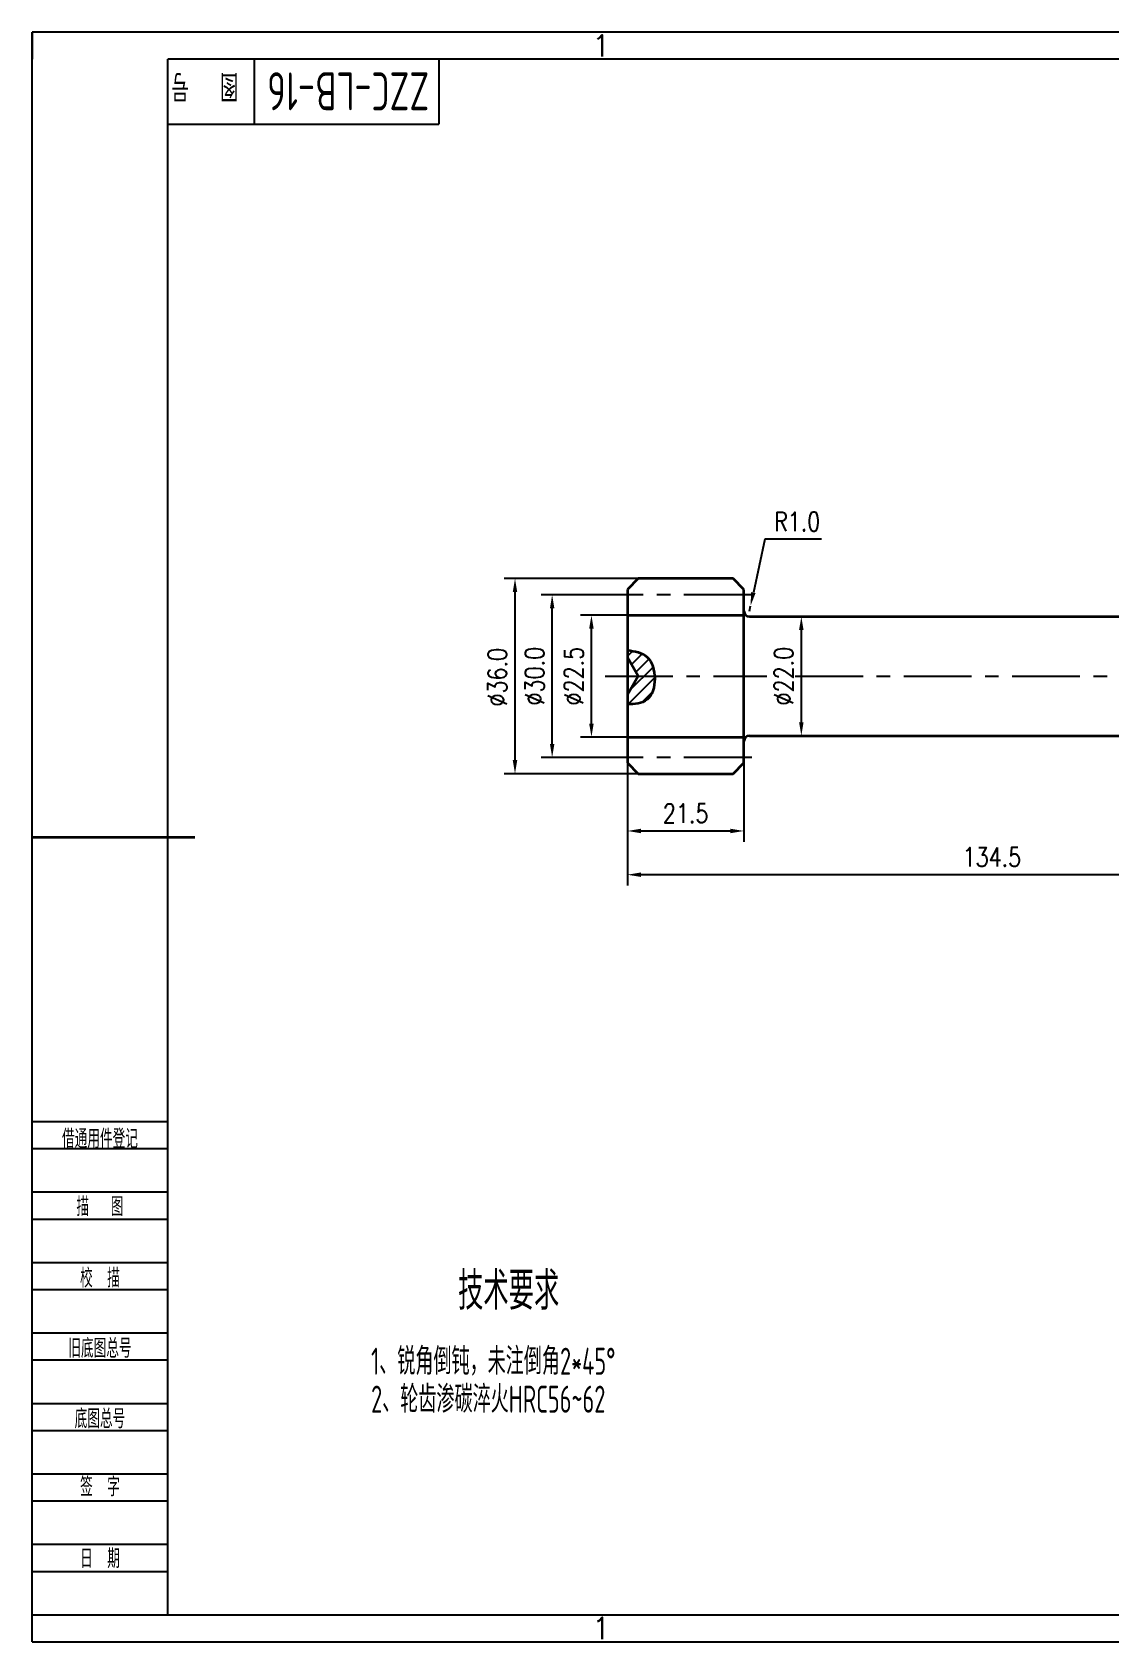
# Model space of a CAD drawing. Header units: millimetres. Extents: x -25 to 395, y -5 to 292.
# Drawn here: x -25 to 174, y -5 to 292 of the extents above; entities that cross this region are included whole.
import ezdxf
from ezdxf.enums import TextEntityAlignment as Align

# ---------------------------------------------------------------- set-up
doc = ezdxf.new("R2010")
doc.units = ezdxf.units.MM
doc.header["$LTSCALE"] = 10
doc.linetypes.add('CENTER', pattern=[2, 1.25, -0.25, 0.25, -0.25])
doc.layers.add('1轮廓实线层', color=7, linetype='Continuous', lineweight=35)
for name, color, linetype in [('2细线层', 4, 'Continuous'), ('3中心线层', 1, 'CENTER'), ('5剖面线层', 2, 'Continuous'), ('6文字层', 3, 'Continuous'), ('7标注层', 4, 'Continuous'), ('图框层', 7, 'Continuous')]:
    doc.layers.add(name, color=color, linetype=linetype)
doc.styles.add('PC_TEXTSTYLE', font='isocp.shx', dxfattribs={"width": 0.8, "bigfont": 'hzfs.shx'})
doc.styles.add('TH_GBDIM', font='romans.shx', dxfattribs={"width": 0.8, "bigfont": 'gbcbig.shx'})
doc.dimstyles.new('TH_GBDIM', dxfattribs={"dimtxt": 3.5, "dimasz": 2.5, "dimexe": 2, "dimexo": 0, "dimgap": 1.5, "dimtad": 1, "dimdec": 1, "dimzin": 0, "dimdsep": 46, "dimtxsty": 'TH_GBDIM', "dimcen": 2.5, "dimclrd": 130, "dimclre": 130, "dimclrt": 3, "dimadec": 0, "dimazin": 0, "dimtfac": 0.714286, "dimtdec": 1, "dimtmove": 0, "dimatfit": 3, "dimfxl": 1, "dimtzin": 0, "dimlwd": -1, "dimlwe": -1, "dimarcsym": 0})

# ---------------------------------------------------------------- blocks, each defined once
blk = doc.blocks.new('*D8')
at = {"layer": '7标注层', "color": 130}
for p, q in [((84.81, 184.43), (76.17, 184.43)), ((78.17, 164.43), (78.17, 181.93)), ((84.81, 161.93), (76.17, 161.93))]:
    blk.add_line(p, q, dxfattribs=at)
for points in [[(77.75, 181.93), (78.58, 181.93), (78.17, 184.43)], [(77.75, 164.43), (78.58, 164.43), (78.17, 161.93)]]:
    blk.add_solid(points, dxfattribs=at)
at = {"layer": 'Defpoints', "color": 0}
for p in [(78.17, 184.43), (84.81, 184.43), (84.81, 161.93)]:
    blk.add_point(p, dxfattribs=at)
at = {"layer": '7标注层', "color": 3, "insert": (74.92, 173.18), "char_height": 3.5, "attachment_point": 5, "rotation": 90, "style": 'TH_GBDIM'}
blk.add_mtext('{%%c22.5}{}{}', dxfattribs=at)
blk = doc.blocks.new('*D9')
at = {"layer": '7标注层', "color": 130}
for p, q in [((86.81, 191.18), (62.07, 191.18)), ((64.07, 157.68), (64.07, 188.68)), ((86.8, 155.18), (62.07, 155.18))]:
    blk.add_line(p, q, dxfattribs=at)
for points in [[(63.65, 188.68), (64.48, 188.68), (64.07, 191.18)], [(63.65, 157.68), (64.48, 157.68), (64.07, 155.18)]]:
    blk.add_solid(points, dxfattribs=at)
at = {"layer": 'Defpoints', "color": 0}
for p in [(64.07, 191.18), (86.81, 191.18), (86.8, 155.18)]:
    blk.add_point(p, dxfattribs=at)
at = {"layer": '7标注层', "color": 3, "insert": (60.82, 172.98), "char_height": 3.5, "attachment_point": 5, "rotation": 90, "style": 'TH_GBDIM'}
blk.add_mtext('{%%c36.0}{}{}', dxfattribs=at)
blk = doc.blocks.new('*D11')
at = {"layer": '7标注层', "color": 130}
for p, q in [((83.15, 188.18), (68.92, 188.18)), ((70.92, 160.68), (70.92, 185.68)), ((83.15, 158.18), (68.92, 158.18))]:
    blk.add_line(p, q, dxfattribs=at)
for points in [[(70.51, 185.68), (71.34, 185.68), (70.92, 188.18)], [(70.51, 160.68), (71.34, 160.68), (70.92, 158.18)]]:
    blk.add_solid(points, dxfattribs=at)
at = {"layer": 'Defpoints', "color": 0}
for p in [(70.92, 188.18), (83.15, 188.18), (83.15, 158.18)]:
    blk.add_point(p, dxfattribs=at)
at = {"layer": '7标注层', "color": 3, "insert": (67.67, 173.18), "char_height": 3.5, "attachment_point": 5, "rotation": 90, "style": 'TH_GBDIM'}
blk.add_mtext('{%%c30.0}{}{}', dxfattribs=at)
blk = doc.blocks.new('*D12')
at = {"layer": '7标注层', "color": 130}
for p, q in [((219.31, 163.18), (219.31, 134.54)), ((84.8, 157.18), (84.8, 134.54)), ((216.81, 136.54), (87.3, 136.54))]:
    blk.add_line(p, q, dxfattribs=at)
for points in [[(87.3, 136.96), (87.3, 136.13), (84.8, 136.54)], [(216.81, 136.96), (216.81, 136.13), (219.31, 136.54)]]:
    blk.add_solid(points, dxfattribs=at)
at = {"layer": 'Defpoints', "color": 0}
for p in [(219.31, 163.18), (84.8, 157.18), (84.8, 136.54)]:
    blk.add_point(p, dxfattribs=at)
at = {"layer": '7标注层', "color": 3, "insert": (152.05, 139.79), "char_height": 3.5, "attachment_point": 5, "style": 'TH_GBDIM'}
blk.add_mtext('134.5', dxfattribs=at)
blk = doc.blocks.new('*D15')
at = {"layer": '7标注层', "color": 130}
for p, q in [((84.81, 156.78), (84.81, 142.61)), ((106.3, 157.18), (106.3, 142.61)), ((87.31, 144.61), (103.8, 144.61))]:
    blk.add_line(p, q, dxfattribs=at)
for points in [[(87.31, 145.03), (87.31, 144.2), (84.81, 144.61)], [(103.8, 145.03), (103.8, 144.2), (106.3, 144.61)]]:
    blk.add_solid(points, dxfattribs=at)
at = {"layer": 'Defpoints', "color": 0}
for p in [(84.81, 156.78), (106.3, 157.18), (106.3, 144.61)]:
    blk.add_point(p, dxfattribs=at)
at = {"layer": '7标注层', "color": 3, "insert": (95.55, 147.86), "char_height": 3.5, "attachment_point": 5, "style": 'TH_GBDIM'}
blk.add_mtext('21.5', dxfattribs=at)
blk = doc.blocks.new('*D17')
at = {"layer": '7标注层', "color": 130}
blk.add_line((116.89, 164.68), (116.89, 181.68), dxfattribs=at)
for points in [[(116.47, 181.68), (117.3, 181.68), (116.89, 184.18)], [(116.47, 164.68), (117.3, 164.68), (116.89, 162.18)]]:
    blk.add_solid(points, dxfattribs=at)
at = {"layer": 'Defpoints', "color": 0}
for p in [(107.31, 184.18), (116.89, 184.18), (107.31, 162.18)]:
    blk.add_point(p, dxfattribs=at)
at = {"layer": '7标注层', "color": 3, "insert": (113.64, 173.18), "char_height": 3.5, "attachment_point": 5, "rotation": 90, "style": 'TH_GBDIM'}
blk.add_mtext('{%%c22.0}{}{}', dxfattribs=at)
blk = doc.blocks.new('*D18')
at = {"layer": '7标注层', "color": 130}
for p, q in [((110.15, 198.45), (108.04, 188.6)), ((120.58, 198.45), (110.15, 198.45)), ((107.31, 185.18), (107.52, 186.16))]:
    blk.add_line(p, q, dxfattribs=at)
blk.add_solid([(107.63, 188.69), (108.45, 188.51), (107.52, 186.16)], dxfattribs=at)
at = {"layer": 'Defpoints', "color": 0}
for p in [(107.31, 185.18), (107.52, 186.16)]:
    blk.add_point(p, dxfattribs=at)
at = {"layer": '7标注层', "color": 3, "insert": (116.12, 201.7), "char_height": 3.5, "attachment_point": 5, "style": 'TH_GBDIM'}
blk.add_mtext('{R1.0}{}{}', dxfattribs=at)
blk = doc.blocks.new('PC_FJL_BLOCK')
at = {"layer": '2细线层'}
for p, q in [((-25, 91), (0, 91)), ((-25, 86), (0, 86)), ((-25, 78), (0, 78)), ((-25, 73), (0, 73)), ((-25, 65), (0, 65)), ((-25, 60), (0, 60)), ((-25, 52), (0, 52)), ((-25, 47), (0, 47)), ((-25, 39), (0, 39)), ((-25, 34), (0, 34)), ((-25, 26), (0, 26)), ((-25, 21), (0, 21)), ((-25, 13), (0, 13)), ((-25, 8), (0, 8)), ((-25, 0), (0, 0))]:
    blk.add_line(p, q, dxfattribs=at)
at = {"layer": '6文字层', "color": 3, "style": 'PC_TEXTSTYLE', "width": 0.667}
for s, p in [('借通用件登记', (-12.5, 87.97)), ('描   图', (-12.5, 75.47)), ('校  描', (-12.5, 62.31)), ('旧底图总号', (-12.5, 49.33)), ('底图总号', (-12.5, 36.33)), ('签  字', (-12.5, 23.8)), ('日  期', (-12.49, 10.5))]:
    blk.add_text(s, height=3.5, dxfattribs=at).set_placement(p, align=Align.MIDDLE)
at = {"layer": '6文字层', "style": 'PC_TEXTSTYLE'}
for tag, width, p, p2 in [('借通用件登记', 0.635294, (-23, 79), (-2, 79)), ('描图', 2.00708, (-23, 66), (-2, 66)), ('校图', 2.00708, (-23, 53), (-2, 53)), ('旧底图总号', 0.762353, (-23, 40), (-2, 40)), ('底图总号', 0.954947, (-23, 27), (-2, 27)), ('签字', 1.972174, (-23, 14), (-2, 14)), ('日期', 1.930213, (-23, 1), (-2, 1))]:
    blk.add_attdef(tag, text='', height=5, dxfattribs=dict(at, width=width)).set_placement(p, p2, align=Align.FIT)
blk = doc.blocks.new('PC_TYDH_BLOCK')
at = {"layer": '2细线层', "linetype": 'Continuous'}
for p, q in [((16, -12), (16, 0)), ((50, 0), (50, -12)), ((0, -12), (50, -12))]:
    blk.add_line(p, q, dxfattribs=at)
at = {"layer": '6文字层', "style": 'PC_TEXTSTYLE', "width": 0.667}
blk.add_text('图   号', height=5, rotation=180, dxfattribs=at).set_placement((13, -2.5))
at = {"layer": '6文字层', "style": 'PC_TEXTSTYLE', "width": 0.970975}
blk.add_attdef('图样代号', text='', height=7, rotation=180, dxfattribs=at).set_placement((48.24, -2.4), (18.35, -2.4), align=Align.FIT)

msp = doc.modelspace()

# ---------------------------------------------------------------- hatches: boundary and pattern name
at = {"layer": '5剖面线层'}
h = msp.add_hatch(dxfattribs=at)
h.set_pattern_fill('ANSI31', color=256, scale=0.5, style=0)
edge = h.paths.add_edge_path()
edge.add_spline(control_points=[(84.8, 167.96), (86.15, 168.03), (89.08, 168.19), (89.94, 171.47), (89.83, 173.18)], knot_values=[7.362979, 7.362979, 7.362979, 7.362979, 11.088765, 15.423581, 15.423581, 15.423581, 15.423581], degree=3, periodic=0)
edge.add_line((89.83, 173.18), (86.8, 173.18))
edge.add_line((86.8, 173.18), (84.8, 169.72))
edge.add_line((84.8, 169.72), (84.8, 167.96))
edge = h.paths.add_edge_path()
edge.add_spline(control_points=[(89.83, 173.18), (89.74, 174.57), (88.75, 177.39), (86.15, 177.78), (84.8, 177.98)], knot_values=[0.000531, 0.000531, 0.000531, 0.000531, 3.532657, 7.362979, 7.362979, 7.362979, 7.362979], degree=3, periodic=0)
edge.add_line((84.8, 177.98), (84.8, 176.64))
edge.add_line((84.8, 176.64), (86.8, 173.18))
edge.add_line((86.8, 173.18), (89.83, 173.18))

# ---------------------------------------------------------------- linework, layer by layer
at = {"layer": '1轮廓实线层'}
for p, q in [((86.81, 191.18), (84.81, 189.18)), ((104.31, 191.18), (86.81, 191.18)), ((106.31, 189.18), (104.31, 191.18)), ((84.81, 189.18), (84.8, 157.18)), ((106.31, 185.18), (106.31, 189.18)), ((84.81, 184.43), (106.31, 184.43)), ((106.31, 161.18), (106.31, 185.18)), ((107.31, 184.18), (218.31, 184.18)), ((86.8, 173.18), (84.8, 176.64)), ((86.8, 173.18), (84.8, 169.72)), ((84.81, 161.93), (106.31, 161.93)), ((106.3, 157.18), (106.31, 161.18)), ((107.31, 162.18), (218.31, 162.18)), ((84.8, 157.18), (86.8, 155.18)), ((86.8, 155.18), (104.3, 155.18)), ((104.3, 155.18), (106.3, 157.18)), ((-25, 143.5), (5, 143.5))]:
    msp.add_line(p, q, dxfattribs=at)
for centre, start, end in [((107.31, 185.18), 180, 270), ((107.31, 161.18), 90, 180)]:
    msp.add_arc(centre, 1, start, end, dxfattribs=at)
msp.add_spline([(84.8, 177.98), (88.42, 176.71), (88.42, 168.85), (84.8, 167.96)], degree=3, dxfattribs=at)
at = {"layer": '2细线层'}
for p, q in [((-25, -5), (-25, 292)), ((395, 292), (-25, 292)), ((-25, 292), (-25, 287)), ((-25, -5), (-25, 0)), ((-25, -5), (395, -5))]:
    msp.add_line(p, q, dxfattribs=at)
at = {"layer": '3中心线层'}
for p, q in [((107.74, 188.18), (83.15, 188.18)), ((80.69, 173.18), (110.52, 173.18)), ((115.78, 173.18), (222.54, 173.18)), ((107.74, 158.18), (83.15, 158.18))]:
    msp.add_line(p, q, dxfattribs=at)
at = {"layer": '图框层'}
for p, q in [((0, 0), (0, 287)), ((390, 287), (0, 287)), ((0, 0), (390, 0))]:
    msp.add_line(p, q, dxfattribs=at)

# ---------------------------------------------------------------- block references
ref = msp.add_blockref('PC_TYDH_BLOCK', (0, 287), dxfattribs=at)
ref.add_attrib('图样代号', 'ZZC-LB-16', dxfattribs={"layer": '6文字层', "height": 7, "rotation": 180, "style": 'PC_TEXTSTYLE', "width": 0.677898}).set_placement((48.24, 284.6), (18.35, 284.6), align=Align.FIT)
msp.add_blockref('PC_FJL_BLOCK', (0, 0), dxfattribs=at)

# ---------------------------------------------------------------- texts
at = {"layer": '6文字层', "style": 'TH_GBDIM'}
for p in [(80, 289.5), (80, -2.5)]:
    msp.add_text('1', height=4, dxfattribs=at).set_placement(p, align=Align.MIDDLE)
at = {"layer": '6文字层', "style": 'PC_TEXTSTYLE', "width": 0.667}
msp.add_text('技术要求', height=7, dxfattribs=at).set_placement((62.9, 63.27), align=Align.TOP_CENTER)
for s, p in [('1、锐角倒钝，未注倒角2*45%%d', (37.52, 49.27)), ('2、轮齿渗碳淬火HRC56~62', (37.52, 42.27))]:
    msp.add_text(s, height=5, dxfattribs=at).set_placement(p, align=Align.TOP_LEFT)

# ---------------------------------------------------------------- dimensions: what is measured, and where the dimension line sits
at = {"layer": '7标注层'}
dim = msp.add_radius_dim(center=(107.31, 185.18), mpoint=(107.52, 186.16), text='{<>}{}{}', dimstyle='TH_GBDIM', override={"dimgap": 1.5, "dimtad": 1, "dimtih": 0, "dimtoh": 1, "dimdec": 1, "dimlfac": 1, "dimse1": 0, "dimse2": 0, "dimsd1": 0, "dimsd2": 0, "dimtix": 0, "dimtofl": 1, "dimatfit": 3}, dxfattribs=at)
dim.commit()
dim.dimension.update_dxf_attribs({"geometry": '*D18', "text_midpoint": (116.12, 198.45), "dimtype": 164})
for base, p1, p2, picture, middle in [((64.07, 191.18), (86.8, 155.18), (86.81, 191.18), '*D9', (64.07, 172.98)), ((70.92, 188.18), (83.15, 158.18), (83.15, 188.18), '*D11', (70.92, 173.18))]:
    dim = msp.add_linear_dim(base=base, p1=p1, p2=p2, angle=90, text='{%%c<>}{}{}', dimstyle='TH_GBDIM', override={"dimgap": 1.5, "dimtad": 1, "dimjust": 0, "dimdec": 1, "dimlfac": 1, "dimse1": 0, "dimse2": 0, "dimsd1": 0, "dimsd2": 0}, dxfattribs=at)
    dim.commit()
    dim.dimension.update_dxf_attribs({"geometry": picture, "text_midpoint": middle, "dimtype": 160})
for base, p1, p2, override, picture, middle in [((78.17, 184.43), (84.81, 161.93), (84.81, 184.43), {"dimgap": 1.5, "dimtad": 1, "dimjust": 0, "dimdec": 1, "dimlfac": 1, "dimse1": 0, "dimse2": 0, "dimsd1": 0, "dimsd2": 0}, '*D8', (74.92, 173.18)), ((116.89, 184.18), (107.31, 162.18), (107.31, 184.18), {"dimgap": 1.5, "dimtad": 1, "dimjust": 0, "dimdec": 1, "dimlfac": 1, "dimse1": 1, "dimse2": 1, "dimsd1": 0, "dimsd2": 0}, '*D17', (113.64, 173.18))]:
    dim = msp.add_linear_dim(base=base, p1=p1, p2=p2, angle=90, text='{%%c<>}{}{}', dimstyle='TH_GBDIM', override=override, dxfattribs=at)
    dim.commit()
    dim.dimension.update_dxf_attribs({"geometry": picture, "text_midpoint": middle})
for base, p1, p2, picture, middle in [((84.8, 136.54), (219.31, 163.18), (84.8, 157.18), '*D12', (152.05, 139.79)), ((106.3, 144.61), (84.81, 156.78), (106.3, 157.18), '*D15', (95.55, 147.86))]:
    dim = msp.add_linear_dim(base=base, p1=p1, p2=p2, angle=180, dimstyle='TH_GBDIM', dxfattribs=at)
    dim.commit()
    dim.dimension.update_dxf_attribs({"geometry": picture, "text_midpoint": middle})

doc.saveas('drawing.dxf')
